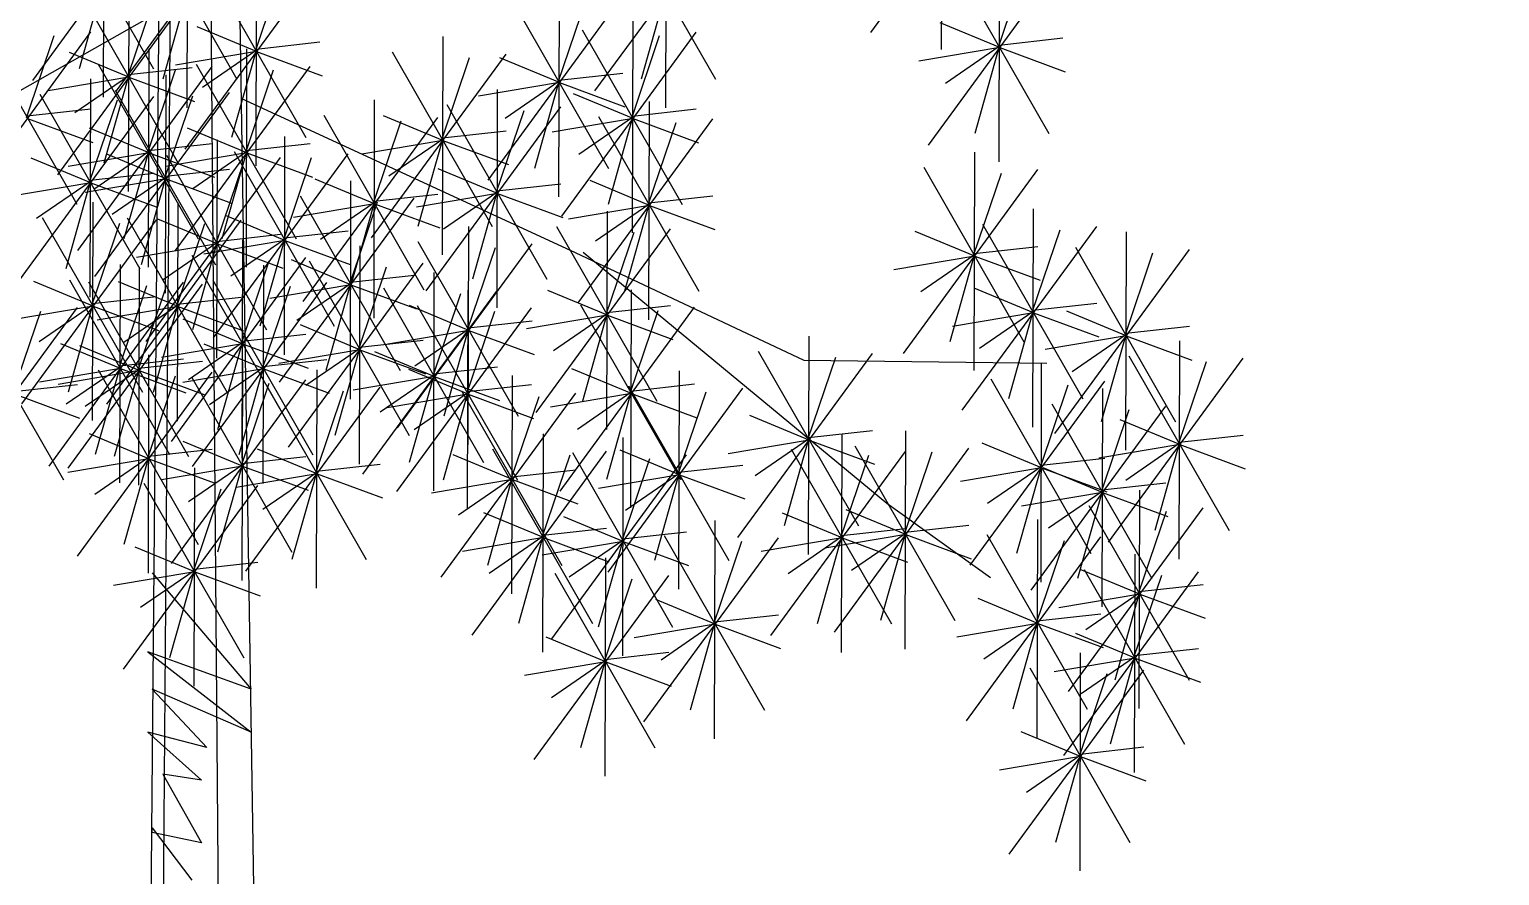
# Model space of a CAD drawing. Header units: millimetres. Extents: x 2478 to 18835, y -4183 to 1193.
# Drawn here: x 2727.3 to 3061.7, y 30.3 to 222.7 of the extents above; entities that cross this region are included whole.
import ezdxf

# ---------------------------------------------------------------- set-up
doc = ezdxf.new("R2010")
doc.units = ezdxf.units.MM
doc.layers.add('01', color=1, linetype='Continuous')

# ---------------------------------------------------------------- blocks, each defined once
blk = doc.blocks.new('LEAF')
for p, q in [((-4.95, -0.83), (-8.88, -3.28)), ((-0.24, -0.12), (-4.95, -0.83)), ((-1.87, -2.03), (-3.68, -4.64)), ((0.67, -2.24), (-0.12, -0.12)), ((-8.88, -4.04), (-6.59, -5.29)), ((0.55, -7.19), (0.67, -2.24)), ((-6.59, -5.29), (-3.8, -4.75)), ((-3.68, -4.64), (-3.93, -7.63)), ((-3.93, -7.63), (-2.47, -9.92)), ((-2.47, -9.92), (0.55, -7.19))]:
    blk.add_line(p, q)
blk = doc.blocks.new('LEAF-2')
at = {"xscale": -1, "rotation": 11.53269008712942}
blk.add_blockref('LEAF', (2.97, -2.38), dxfattribs=at)
for p in [(-18.53, -5.56), (-4.37, -9.88)]:
    blk.add_blockref('LEAF', p)
at = {"rotation": 52.43887045819142}
blk.add_blockref('LEAF', (0.4, -9.87), dxfattribs=at)
blk = doc.blocks.new('Árvore40e')
at = {"xscale": -0.01624715812795894, "yscale": 0.0162471581279533, "zscale": 0.0162471581279533, "rotation": 320.8332289453655}
for p in [(-2.3089, 4.2651, -96), (-2.2524, 3.4132, -96)]:
    blk.add_blockref('LEAF-2', p, dxfattribs=at)
blk = doc.blocks.new('Árvore22')
for p, q in [((1.4729, 4.8606), (1.4716, 4.3643)), ((1.3114, 4.4026), (1.6174, 4.8209)), ((-0.4327, 4.752), (-0.434, 4.2557)), ((-0.5478, 4.7176), (-0.3201, 4.3205)), ((-0.2426, 4.728), (-0.2439, 4.2317)), ((0.8458, 4.7282), (0.8444, 4.2319)), ((-0.5943, 4.294), (-0.2883, 4.7123)), ((-0.4042, 4.2701), (-0.0982, 4.6883)), ((-0.3577, 4.6936), (-0.13, 4.2965)), ((0.6842, 4.2702), (0.9902, 4.6885)), ((0.7307, 4.6938), (0.9584, 4.2967)), ((-0.0859, 4.5957), (-0.0873, 4.0994)), ((1.6041, 4.6048), (1.6027, 4.1085)), ((-0.2475, 4.1377), (0.0585, 4.556)), ((-0.201, 4.5613), (0.0267, 4.1642)), ((-0.0881, 4.3606), (-0.0247, 4.548)), ((1.4425, 4.1468), (1.7485, 4.5651)), ((1.489, 4.5704), (1.7167, 4.1733)), ((1.6019, 4.3697), (1.6653, 4.5571)), ((-0.4333, 4.518), (-0.489, 4.3205)), ((-0.3762, 4.5375), (-0.3775, 4.0412)), ((0.6027, 4.5253), (0.6014, 4.029)), ((-0.5378, 4.0795), (-0.2318, 4.4978)), ((-0.4913, 4.5031), (-0.2636, 4.106)), ((-0.3784, 4.3025), (-0.315, 4.4899)), ((-0.2432, 4.4941), (-0.2989, 4.2965)), ((0.4412, 4.0673), (0.7472, 4.4856)), ((0.4877, 4.4909), (0.7153, 4.0938)), ((0.8451, 4.4942), (0.7895, 4.2967)), ((0.6006, 4.2902), (0.6639, 4.4776)), ((-0.0853, 4.3594), (-0.2206, 4.4157)), ((0.7701, 4.4434), (0.7687, 3.9471)), ((1.6047, 4.3685), (1.4694, 4.4248)), ((-0.7684, 3.986), (-0.4624, 4.4042)), ((-0.7219, 4.4095), (-0.4942, 4.0124)), ((-0.609, 4.2089), (-0.5456, 4.3963)), ((-0.0865, 4.3652), (0.0585, 4.3813)), ((0.3379, 4.3937), (0.3365, 3.8974)), ((0.6085, 3.9855), (0.9145, 4.4037)), ((0.655, 4.409), (0.8827, 4.0119)), ((0.7679, 4.2084), (0.8313, 4.3958)), ((1.6034, 4.3743), (1.7485, 4.3904)), ((-0.3756, 4.3013), (-0.5109, 4.3575)), ((-0.3307, 4.3654), (-0.3321, 3.8691)), ((-0.0853, 4.3594), (-0.2695, 4.3283)), ((-0.0866, 4.3617), (-0.2083, 4.278)), ((-0.0866, 4.3617), (-0.1422, 4.1642)), ((-0.108, 4.3654), (-0.1093, 3.8691)), ((-0.0853, 4.3594), (0.0634, 4.3045)), ((0.1763, 3.9357), (0.4823, 4.354)), ((0.2228, 4.3593), (0.4505, 3.9622)), ((1.6047, 4.3685), (1.4205, 4.3374)), ((1.6034, 4.3708), (1.4817, 4.2871)), ((1.6034, 4.3708), (1.5478, 4.1733)), ((1.6047, 4.3685), (1.7534, 4.3136)), ((-0.4923, 3.9074), (-0.1863, 4.3257)), ((-0.4458, 4.331), (-0.2181, 3.9339)), ((-0.3768, 4.3071), (-0.2318, 4.3231)), ((-0.3329, 4.1303), (-0.2695, 4.3177)), ((-0.2695, 3.9074), (0.0365, 4.3257)), ((-0.223, 4.331), (0.0047, 3.9339)), ((-0.1101, 4.1303), (-0.0468, 4.3177)), ((0.3357, 4.1586), (0.3991, 4.346)), ((0.6034, 4.289), (0.4681, 4.3453)), ((-0.3756, 4.3013), (-0.5598, 4.2701)), ((-0.3768, 4.3035), (-0.4986, 4.2199)), ((-0.4633, 4.2975), (-0.4646, 3.8011)), ((-0.3768, 4.3035), (-0.4325, 4.106)), ((-0.3756, 4.3013), (-0.2269, 4.2463)), ((-0.2917, 4.3064), (-0.293, 3.8101)), ((0.6034, 4.289), (0.4191, 4.2579)), ((0.6021, 4.2913), (0.4803, 4.2076)), ((0.6021, 4.2913), (0.5464, 4.0938)), ((0.6021, 4.2948), (0.7472, 4.3108)), ((0.6034, 4.289), (0.7521, 4.2341)), ((-0.6249, 3.8395), (-0.3189, 4.2577)), ((-0.5784, 4.263), (-0.3507, 3.8659)), ((-0.4655, 4.0624), (-0.4021, 4.2498)), ((-0.4532, 3.8484), (-0.1472, 4.2667)), ((-0.4067, 4.272), (-0.1791, 3.8749)), ((-0.2938, 4.0714), (-0.2305, 4.2588)), ((0.1823, 4.2497), (0.181, 3.7534)), ((0.4619, 4.2733), (0.4606, 3.777)), ((0.7707, 4.2072), (0.6354, 4.2634)), ((-0.6075, 4.2135), (-0.4624, 4.2295)), ((0.0673, 4.2153), (0.2949, 3.8182)), ((0.3385, 4.1574), (0.2032, 4.2137)), ((0.3003, 3.8154), (0.6063, 4.2336)), ((0.3469, 4.2389), (0.5745, 3.8418)), ((0.4597, 4.0383), (0.5231, 4.2257)), ((0.7694, 4.213), (0.9145, 4.229)), ((0.8076, 4.2461), (0.8062, 3.7498)), ((-0.6062, 4.2077), (-0.4575, 4.1527)), ((-0.3301, 4.1291), (-0.4654, 4.1854)), ((-0.1073, 4.1291), (-0.2426, 4.1854)), ((0.0208, 3.7917), (0.3268, 4.21)), ((0.1802, 4.0146), (0.2435, 4.202)), ((0.7707, 4.2072), (0.5865, 4.1761)), ((0.646, 3.7881), (0.952, 4.2064)), ((0.7694, 4.2094), (0.6477, 4.1258)), ((0.6925, 4.2117), (0.9202, 3.8146)), ((0.7694, 4.2094), (0.7138, 4.0119)), ((0.7707, 4.2072), (0.9194, 4.1522)), ((0.8054, 4.0111), (0.8688, 4.1985)), ((-0.3313, 4.1349), (-0.1863, 4.1509)), ((-0.1752, 4.1585), (-0.1766, 3.6622)), ((-0.1086, 4.1349), (0.0365, 4.1509)), ((-0.0217, 4.1665), (-0.023, 3.6702)), ((0.3385, 4.1574), (0.1543, 4.1263)), ((0.3372, 4.1597), (0.2155, 4.076)), ((0.3372, 4.1597), (0.2816, 3.9622)), ((0.3372, 4.1632), (0.4823, 4.1792)), ((0.3385, 4.1574), (0.4872, 4.1025)), ((-0.4627, 4.0612), (-0.5979, 4.1174)), ((-0.3301, 4.1291), (-0.5143, 4.098)), ((-0.3314, 4.1314), (-0.4531, 4.0477)), ((-0.291, 4.0702), (-0.4263, 4.1264)), ((-0.3314, 4.1314), (-0.387, 3.9339)), ((-0.3368, 3.7005), (-0.0308, 4.1188)), ((-0.3301, 4.1291), (-0.1814, 4.0742)), ((-0.1073, 4.1291), (-0.2916, 4.098)), ((-0.2903, 4.1241), (-0.0626, 3.727)), ((-0.1086, 4.1314), (-0.2304, 4.0477)), ((-0.1832, 3.7086), (0.1228, 4.1268)), ((-0.1086, 4.1314), (-0.1643, 3.9339)), ((-0.1367, 4.1321), (0.0909, 3.735)), ((-0.1073, 4.1291), (0.0414, 4.0742)), ((-0.0238, 3.9315), (0.0395, 4.1189)), ((1.5473, 4.1308), (1.546, 3.6345)), ((-0.4639, 4.067), (-0.3189, 4.083)), ((-0.2923, 4.076), (-0.1472, 4.092)), ((-0.1774, 3.9235), (-0.114, 4.1109)), ((0.4626, 4.0371), (0.3273, 4.0933)), ((1.3857, 3.6728), (1.6917, 4.0911)), ((1.4323, 4.0964), (1.6599, 3.6993)), ((1.5451, 3.8957), (1.6085, 4.0831)), ((-0.4627, 4.0612), (-0.6469, 4.0301)), ((-0.4639, 4.0635), (-0.5857, 3.9798)), ((-0.4639, 4.0635), (-0.5196, 3.8659)), ((-0.291, 4.0702), (-0.4753, 4.039)), ((-0.4627, 4.0612), (-0.314, 4.0063)), ((-0.2923, 4.0724), (-0.4141, 3.9888)), ((-0.2923, 4.0724), (-0.348, 3.8749)), ((-0.291, 4.0702), (-0.1423, 4.0152)), ((0.183, 4.0134), (0.0477, 4.0697)), ((0.1285, 4.0657), (0.1272, 3.5694)), ((0.4613, 4.0429), (0.6063, 4.0589)), ((0.8082, 4.0099), (0.6729, 4.0661)), ((-0.4577, 4.0169), (-0.459, 3.5206)), ((-0.2646, 4.0159), (-0.266, 3.5196)), ((-0.033, 3.6077), (0.273, 4.026)), ((0.183, 4.0134), (-0.0013, 3.9823)), ((0.0135, 4.0313), (0.2412, 3.6342)), ((0.1817, 4.0157), (0.0599, 3.932)), ((0.1817, 4.0157), (0.126, 3.8182)), ((0.1264, 3.8306), (0.1897, 4.018)), ((0.1817, 4.0192), (0.3268, 4.0352)), ((0.183, 4.0134), (0.3317, 3.9585)), ((0.4626, 4.0371), (0.2783, 4.006)), ((0.4613, 4.0393), (0.3395, 3.9557)), ((0.4613, 4.0393), (0.4056, 3.8418)), ((0.4626, 4.0371), (0.6112, 3.9821)), ((0.8069, 4.0157), (0.952, 4.0317)), ((-0.5728, 3.9825), (-0.3451, 3.5854)), ((-0.3797, 3.9815), (-0.152, 3.5844)), ((-0.021, 3.9303), (-0.1563, 3.9865)), ((0.8082, 4.0099), (0.624, 3.9787)), ((0.8069, 4.0121), (0.6852, 3.9284)), ((0.7119, 3.9965), (0.7106, 3.5002)), ((0.8069, 4.0121), (0.7512, 3.8146)), ((0.8082, 4.0099), (0.9569, 3.9549)), ((1.6809, 4.0019), (1.6795, 3.5056)), ((-0.6193, 3.559), (-0.3133, 3.9772)), ((-0.4599, 3.7819), (-0.3965, 3.9693)), ((-0.4262, 3.558), (-0.1202, 3.9762)), ((-0.1746, 3.9223), (-0.3099, 3.9785)), ((-0.2668, 3.7809), (-0.2034, 3.9683)), ((-0.0223, 3.9361), (0.1228, 3.9521)), ((0.3967, 3.9619), (0.3953, 3.4656)), ((0.5503, 3.5386), (0.8563, 3.9568)), ((0.5968, 3.9621), (0.8245, 3.565)), ((0.7097, 3.7615), (0.7731, 3.9489)), ((1.548, 3.8945), (1.4127, 3.9508)), ((1.5193, 3.5439), (1.8253, 3.9622)), ((1.5658, 3.9675), (1.7935, 3.5704)), ((1.6787, 3.7668), (1.7421, 3.9542)), ((1.8919, 3.9495), (1.8906, 3.4532)), ((-0.1746, 3.9223), (-0.3588, 3.8911)), ((-0.1759, 3.9245), (-0.2976, 3.8408)), ((-0.1759, 3.9245), (-0.2315, 3.727)), ((-0.021, 3.9303), (-0.2053, 3.8992)), ((-0.1759, 3.9281), (-0.0308, 3.9441)), ((-0.1746, 3.9223), (-0.0259, 3.8673)), ((-0.0223, 3.9325), (-0.1441, 3.8489)), ((-0.1178, 3.9312), (-0.1191, 3.4349)), ((-0.0223, 3.9325), (-0.078, 3.735)), ((-0.021, 3.9303), (0.1277, 3.8753)), ((0.1491, 3.918), (0.1478, 3.4217)), ((0.2351, 3.504), (0.5411, 3.9222)), ((0.2816, 3.9275), (0.5093, 3.5304)), ((0.3945, 3.7269), (0.4579, 3.9143)), ((1.5467, 3.9003), (1.6917, 3.9164)), ((1.7769, 3.9151), (2.0046, 3.518)), ((-0.2793, 3.4732), (0.0267, 3.8915)), ((-0.2328, 3.8968), (-0.0051, 3.4997)), ((-0.1199, 3.6962), (-0.0565, 3.8836)), ((0.1292, 3.8295), (-0.0061, 3.8857)), ((0.034, 3.8836), (0.2617, 3.4865)), ((1.548, 3.8945), (1.3637, 3.8634)), ((1.5467, 3.8968), (1.4249, 3.8131)), ((1.5467, 3.8968), (1.491, 3.6993)), ((1.548, 3.8945), (1.6966, 3.8396)), ((1.7304, 3.4915), (2.0364, 3.9098)), ((1.8898, 3.7144), (1.9531, 3.9019)), ((-0.3959, 3.8752), (-0.3973, 3.3789)), ((-0.3528, 3.8703), (-0.3541, 3.374)), ((-0.0698, 3.8742), (-0.0711, 3.3778)), ((-0.0125, 3.46), (0.2935, 3.8783)), ((0.1279, 3.8352), (0.273, 3.8513)), ((0.1469, 3.6829), (0.2103, 3.8703)), ((0.318, 3.8571), (0.3167, 3.3608)), ((-0.457, 3.7807), (-0.5923, 3.8369)), ((-0.5575, 3.4173), (-0.2515, 3.8355)), ((-0.5143, 3.4124), (-0.2083, 3.8306)), ((-0.511, 3.8408), (-0.2833, 3.4437)), ((-0.4678, 3.8359), (-0.2402, 3.4388)), ((-0.264, 3.7797), (-0.3993, 3.8359)), ((-0.3981, 3.6402), (-0.3347, 3.8276)), ((-0.3549, 3.6353), (-0.2916, 3.8227)), ((-0.2314, 3.4162), (0.0746, 3.8344)), ((-0.1848, 3.8397), (0.0428, 3.4427)), ((-0.072, 3.6391), (-0.0086, 3.8265)), ((0.1292, 3.8295), (-0.0551, 3.7983)), ((0.1279, 3.8317), (0.0061, 3.748)), ((0.1279, 3.8317), (0.0722, 3.6342)), ((0.1292, 3.8295), (0.2779, 3.7745)), ((0.1564, 3.3991), (0.4624, 3.8174)), ((0.2029, 3.8227), (0.4306, 3.4256)), ((0.3952, 3.8169), (0.3938, 3.3206)), ((0.7126, 3.7603), (0.5773, 3.8165)), ((0.7665, 3.8182), (0.7652, 3.3219)), ((1.6815, 3.7656), (1.5462, 3.8219)), ((-0.7526, 3.7829), (-0.5249, 3.3858)), ((-0.457, 3.7807), (-0.6413, 3.7496)), ((-0.4583, 3.7829), (-0.5801, 3.6993)), ((-0.4583, 3.7829), (-0.514, 3.5854)), ((-0.4583, 3.7865), (-0.3133, 3.8025)), ((-0.457, 3.7807), (-0.3084, 3.7257)), ((-0.264, 3.7797), (-0.4482, 3.7486)), ((-0.2653, 3.7819), (-0.387, 3.6983)), ((-0.2653, 3.7819), (-0.3209, 3.5844)), ((-0.2653, 3.7855), (-0.1202, 3.8015)), ((-0.264, 3.7797), (-0.1153, 3.7247)), ((0.3973, 3.7257), (0.262, 3.7819)), ((0.2801, 3.7825), (0.5078, 3.3854)), ((0.3158, 3.622), (0.3792, 3.8094)), ((0.6049, 3.3602), (0.9109, 3.7785)), ((0.6515, 3.7838), (0.8791, 3.3867)), ((0.7113, 3.7661), (0.8563, 3.7821)), ((1.6802, 3.7714), (1.8253, 3.7875)), ((-0.7991, 3.3593), (-0.4931, 3.7776)), ((-0.6397, 3.5823), (-0.5763, 3.7697)), ((-0.1171, 3.695), (-0.2524, 3.7512)), ((0.2336, 3.359), (0.5396, 3.7772)), ((0.393, 3.5819), (0.4564, 3.7693)), ((0.396, 3.7315), (0.5411, 3.7475)), ((0.7126, 3.7603), (0.5283, 3.7292)), ((0.7113, 3.7625), (0.5895, 3.6789)), ((0.7113, 3.7625), (0.6556, 3.565)), ((0.7126, 3.7603), (0.8612, 3.7053)), ((0.7643, 3.5832), (0.8277, 3.7706)), ((1.6815, 3.7656), (1.4973, 3.7345)), ((1.6802, 3.7679), (1.5585, 3.6842)), ((1.6802, 3.7679), (1.6246, 3.5704)), ((1.6815, 3.7656), (1.8302, 3.7107)), ((1.8926, 3.7133), (1.7573, 3.7695)), ((-0.1184, 3.7008), (0.0267, 3.7168)), ((0.1497, 3.6817), (0.0144, 3.738)), ((0.3973, 3.7257), (0.2131, 3.6946)), ((0.396, 3.7279), (0.2743, 3.6443)), ((0.396, 3.7279), (0.3404, 3.5304)), ((0.3973, 3.7257), (0.546, 3.6707)), ((1.1706, 3.7125), (1.1693, 3.2162)), ((1.8926, 3.7133), (1.7083, 3.6821)), ((1.8913, 3.7155), (1.7695, 3.6318)), ((1.8913, 3.7155), (1.8356, 3.518)), ((1.8913, 3.719), (2.0364, 3.7351)), ((1.8926, 3.7133), (2.0413, 3.6583)), ((-0.3953, 3.639), (-0.5306, 3.6952)), ((-0.3521, 3.6341), (-0.4874, 3.6903)), ((-0.1171, 3.695), (-0.3014, 3.6638)), ((-0.1184, 3.6972), (-0.2402, 3.6136)), ((-0.0691, 3.6379), (-0.2044, 3.6941)), ((-0.1184, 3.6972), (-0.1741, 3.4997)), ((-0.1171, 3.695), (0.0316, 3.64)), ((0.1497, 3.6817), (-0.0345, 3.6506)), ((0.1485, 3.684), (0.0267, 3.6003)), ((0.1485, 3.684), (0.0928, 3.4865)), ((0.1485, 3.6875), (0.2935, 3.7036)), ((0.1497, 3.6817), (0.2984, 3.6268)), ((1.0555, 3.6781), (1.2832, 3.281)), ((2.0136, 3.7022), (2.0122, 3.2059)), ((-0.3966, 3.6448), (-0.2515, 3.6608)), ((-0.3534, 3.6399), (-0.2083, 3.6559)), ((-0.3309, 3.6703), (-0.3322, 3.174)), ((-0.1178, 3.6533), (-0.1191, 3.1569)), ((-0.0704, 3.6437), (0.0746, 3.6597)), ((0.3187, 3.6209), (0.1834, 3.6771)), ((1.009, 3.2545), (1.315, 3.6728)), ((1.1684, 3.4775), (1.2318, 3.6649)), ((1.6993, 3.6496), (1.6979, 3.1533)), ((1.852, 3.2443), (2.158, 3.6625)), ((1.8985, 3.6678), (2.1262, 3.2707)), ((2.0114, 3.4672), (2.0748, 3.6546)), ((-0.3953, 3.639), (-0.5795, 3.6079)), ((-0.3521, 3.6341), (-0.5364, 3.603)), ((-0.3966, 3.6412), (-0.5183, 3.5576)), ((-0.4925, 3.2123), (-0.1865, 3.6306)), ((-0.3534, 3.6363), (-0.4752, 3.5527)), ((-0.3966, 3.6412), (-0.4523, 3.4437)), ((-0.4459, 3.6359), (-0.2183, 3.2388)), ((-0.3534, 3.6363), (-0.4091, 3.4388)), ((-0.3953, 3.639), (-0.2466, 3.584)), ((-0.3521, 3.6341), (-0.2034, 3.5791)), ((-0.3331, 3.4352), (-0.2697, 3.6226)), ((-0.2793, 3.1953), (0.0267, 3.6136)), ((-0.0691, 3.6379), (-0.2534, 3.6068)), ((-0.2328, 3.6188), (-0.0051, 3.2218)), ((-0.0704, 3.6402), (-0.1922, 3.5565)), ((-0.0704, 3.6402), (-0.1261, 3.4427)), ((-0.0691, 3.6379), (0.0795, 3.583)), ((0.0514, 3.6359), (0.05, 3.1396)), ((0.3187, 3.6209), (0.1344, 3.5897)), ((0.3174, 3.6231), (0.1956, 3.5394)), ((0.3958, 3.5807), (0.2605, 3.6369)), ((0.3174, 3.6231), (0.2617, 3.4256)), ((0.3174, 3.6266), (0.4624, 3.6427)), ((0.3187, 3.6209), (0.4673, 3.5659)), ((0.4959, 3.6229), (0.4946, 3.1266)), ((0.7672, 3.582), (0.6319, 3.6382)), ((0.8758, 3.6337), (0.8745, 3.1374)), ((1.5842, 3.6152), (1.8119, 3.2181)), ((-0.6381, 3.5869), (-0.4931, 3.6029)), ((-0.6368, 3.5811), (-0.4882, 3.5261)), ((-0.1199, 3.4182), (-0.0565, 3.6056)), ((-0.1102, 3.1779), (0.1958, 3.5962)), ((-0.0637, 3.6015), (0.164, 3.2044)), ((0.0492, 3.4009), (0.1126, 3.5883)), ((0.3958, 3.5807), (0.2116, 3.5496)), ((0.3946, 3.5829), (0.2728, 3.4993)), ((0.3343, 3.1649), (0.6403, 3.5832)), ((0.3946, 3.5829), (0.3389, 3.3854)), ((0.3808, 3.5885), (0.6085, 3.1914)), ((0.3946, 3.5865), (0.5396, 3.6025)), ((0.3958, 3.5807), (0.5445, 3.5257)), ((0.7672, 3.582), (0.5829, 3.5508)), ((0.7659, 3.5842), (0.6441, 3.5006)), ((0.7659, 3.5842), (0.7102, 3.3867)), ((0.7142, 3.1757), (1.0202, 3.594)), ((0.7607, 3.5993), (0.9884, 3.2022)), ((0.7659, 3.5878), (0.9109, 3.6038)), ((0.7672, 3.582), (0.9158, 3.527)), ((0.8736, 3.3986), (0.937, 3.5861)), ((1.5377, 3.1916), (1.8437, 3.6099)), ((1.6971, 3.4145), (1.7605, 3.6019)), ((1.8381, 3.5934), (1.8368, 3.0971)), ((0.4937, 3.3879), (0.5571, 3.5753)), ((1.6765, 3.1354), (1.9825, 3.5537)), ((1.723, 3.559), (1.9507, 3.1619)), ((1.8359, 3.3584), (1.8993, 3.5458)), ((1.1713, 3.4763), (1.036, 3.5325)), ((2.0142, 3.466), (1.8789, 3.5222)), ((-0.3302, 3.434), (-0.4655, 3.4903)), ((0.5662, 3.4907), (0.5649, 2.9944)), ((0.7478, 3.4821), (0.7465, 2.9858)), ((1.17, 3.4785), (1.0482, 3.3949)), ((1.17, 3.4785), (1.1143, 3.281)), ((1.17, 3.4821), (1.315, 3.4981)), ((1.2456, 3.49), (1.2443, 2.9937)), ((1.3902, 3.4975), (1.3888, 3.0012)), ((2.013, 3.4718), (2.158, 3.4878)), ((-0.3315, 3.4398), (-0.1865, 3.4559)), ((-0.1171, 3.417), (-0.2524, 3.4732)), ((0.052, 3.3997), (-0.0833, 3.4559)), ((0.4047, 3.0327), (0.7107, 3.451)), ((0.4512, 3.4563), (0.6788, 3.0592)), ((0.6328, 3.4477), (0.8605, 3.0506)), ((0.8764, 3.3975), (0.7412, 3.4537)), ((1.1713, 3.4763), (0.987, 3.4451)), ((1.0841, 3.032), (1.3901, 3.4503)), ((1.1306, 3.4556), (1.3582, 3.0585)), ((1.1713, 3.4763), (1.3199, 3.4213)), ((1.2286, 3.0396), (1.5346, 3.4578)), ((1.2751, 3.4631), (1.5028, 3.066)), ((1.388, 3.2625), (1.4514, 3.4499)), ((1.6999, 3.4133), (1.5646, 3.4696)), ((2.0142, 3.466), (1.83, 3.4349)), ((2.0129, 3.4682), (1.8912, 3.3846)), ((2.0129, 3.4682), (1.9573, 3.2707)), ((2.0142, 3.466), (2.1629, 3.411)), ((-0.3302, 3.434), (-0.5145, 3.4029)), ((-0.3315, 3.4363), (-0.4533, 3.3526)), ((-0.3315, 3.4363), (-0.3872, 3.2388)), ((-0.3302, 3.434), (-0.1816, 3.3791)), ((-0.1171, 3.417), (-0.3014, 3.3859)), ((-0.1184, 3.4193), (-0.2402, 3.3356)), ((-0.2269, 3.413), (-0.2282, 2.9167)), ((-0.1184, 3.4193), (-0.1741, 3.2218)), ((-0.1184, 3.4228), (0.0267, 3.4388)), ((-0.1171, 3.417), (0.0316, 3.3621)), ((0.0507, 3.4055), (0.1958, 3.4215)), ((0.4966, 3.3867), (0.3613, 3.4429)), ((0.564, 3.2557), (0.6274, 3.4431)), ((0.5863, 3.0241), (0.8923, 3.4424)), ((0.7457, 3.247), (0.809, 3.4344)), ((0.8752, 3.4032), (1.0202, 3.4193)), ((1.2435, 3.2549), (1.3068, 3.4423)), ((1.6999, 3.4133), (1.5157, 3.3822)), ((1.6987, 3.4156), (1.5769, 3.3319)), ((1.6987, 3.4156), (1.643, 3.2181)), ((1.6987, 3.4191), (1.8437, 3.4351)), ((1.6999, 3.4133), (1.8486, 3.3584)), ((1.8387, 3.3572), (1.7034, 3.4134)), ((-0.3419, 3.3786), (-0.1142, 2.9815)), ((0.052, 3.3997), (-0.1322, 3.3685)), ((0.0507, 3.4019), (-0.071, 3.3182)), ((0.0507, 3.4019), (-0.0049, 3.2044)), ((0.052, 3.3997), (0.2007, 3.3447)), ((0.4966, 3.3867), (0.3123, 3.3555)), ((0.4953, 3.3889), (0.3735, 3.3052)), ((0.4953, 3.3889), (0.4396, 3.1914)), ((0.4953, 3.3925), (0.6403, 3.4085)), ((0.4966, 3.3867), (0.6452, 3.3317)), ((0.8764, 3.3975), (0.6922, 3.3663)), ((0.8752, 3.3997), (0.7534, 3.316)), ((0.8752, 3.3997), (0.8195, 3.2022)), ((0.8764, 3.3975), (1.0251, 3.3425)), ((1.8375, 3.363), (1.9825, 3.379)), ((-0.3884, 2.9551), (-0.0824, 3.3733)), ((-0.229, 3.178), (-0.1657, 3.3654)), ((1.8387, 3.3572), (1.6545, 3.326)), ((1.8375, 3.3594), (1.7157, 3.2757)), ((1.8375, 3.3594), (1.7818, 3.1619)), ((1.8387, 3.3572), (1.9874, 3.3022)), ((1.9226, 3.3623), (1.9213, 2.866)), ((0.5669, 3.2545), (0.4316, 3.3107)), ((1.3908, 3.2613), (1.2555, 3.3175)), ((1.7611, 2.9043), (2.0671, 3.3226)), ((1.8076, 3.3279), (2.0352, 2.9308)), ((1.9205, 3.1273), (1.9838, 3.3147)), ((0.7485, 3.2458), (0.6132, 3.3021)), ((0.957, 3.2937), (0.9556, 2.7974)), ((1.2463, 3.2537), (1.111, 3.31)), ((1.3896, 3.2671), (1.5346, 3.2831)), ((1.6906, 3.2958), (1.6893, 2.7995)), ((0.5669, 3.2545), (0.3826, 3.2233)), ((0.5656, 3.2567), (0.4438, 3.173)), ((0.5656, 3.2567), (0.5099, 3.0592)), ((0.7485, 3.2458), (0.5642, 3.2147)), ((0.5656, 3.2603), (0.7107, 3.2763)), ((0.5669, 3.2545), (0.7156, 3.1995)), ((0.7472, 3.2481), (0.6254, 3.1644)), ((0.7472, 3.2481), (0.6915, 3.0506)), ((0.7472, 3.2516), (0.8923, 3.2677)), ((0.7485, 3.2458), (0.8972, 3.1909)), ((0.7954, 2.8358), (1.1014, 3.254)), ((0.8419, 3.2593), (1.0696, 2.8622)), ((0.9548, 3.0587), (1.0182, 3.2461)), ((1.2463, 3.2537), (1.062, 3.2226)), ((1.245, 3.256), (1.1232, 3.1723)), ((1.245, 3.256), (1.1893, 3.0585)), ((1.3908, 3.2613), (1.2066, 3.2302)), ((1.245, 3.2595), (1.3901, 3.2756)), ((1.2463, 3.2537), (1.395, 3.1988)), ((1.3896, 3.2635), (1.2678, 3.1799)), ((1.3896, 3.2635), (1.3339, 3.066)), ((1.3908, 3.2613), (1.5395, 3.2063)), ((1.529, 2.8379), (1.835, 3.2561)), ((1.5755, 3.2614), (1.8032, 2.8643)), ((1.6884, 3.0608), (1.7518, 3.2482)), ((-0.2262, 3.1768), (-0.3615, 3.233)), ((1.9121, 3.2168), (1.9108, 2.7205)), ((-0.2262, 3.1768), (-0.4105, 3.1457)), ((-0.2275, 3.179), (-0.3493, 3.0954)), ((-0.2275, 3.179), (-0.2832, 2.9815)), ((-0.2275, 3.1826), (-0.0824, 3.1986)), ((-0.2262, 3.1768), (-0.0775, 3.1218)), ((0.7078, 3.2082), (0.7065, 2.7119)), ((1.7506, 2.7589), (2.0566, 3.1771)), ((1.9233, 3.1261), (1.788, 3.1823)), ((1.7971, 3.1824), (2.0247, 2.7853)), ((0.5462, 2.7503), (0.8522, 3.1685)), ((0.5927, 3.1738), (0.8204, 2.7767)), ((0.7056, 2.9732), (0.769, 3.1606)), ((1.9099, 2.9818), (1.9733, 3.1692)), ((1.922, 3.1319), (2.0671, 3.1479)), ((0.9576, 3.0575), (0.8223, 3.1137)), ((1.6912, 3.0596), (1.5559, 3.1158)), ((1.9233, 3.1261), (1.739, 3.0949)), ((1.922, 3.1283), (1.8002, 3.0446)), ((1.922, 3.1283), (1.8663, 2.9308)), ((1.9233, 3.1261), (2.072, 3.0711)), ((0.9564, 3.0633), (1.1014, 3.0793)), ((1.69, 3.0654), (1.835, 3.0814)), ((0.9576, 3.0575), (0.7734, 3.0264)), ((0.9563, 3.0597), (0.8346, 2.9761)), ((0.9563, 3.0597), (0.9007, 2.8622)), ((0.9576, 3.0575), (1.1063, 3.0025)), ((1.6912, 3.0596), (1.507, 3.0285)), ((1.69, 3.0618), (1.5682, 2.9782)), ((1.69, 3.0618), (1.6343, 2.8643)), ((1.6912, 3.0596), (1.8399, 3.0046)), ((0.7085, 2.972), (0.5732, 3.0282)), ((1.9128, 2.9806), (1.7775, 3.0368)), ((0.7072, 2.9778), (0.8522, 2.9938)), ((1.9128, 2.9806), (1.7285, 2.9495)), ((1.7879, 2.9929), (1.7866, 2.4966)), ((1.9115, 2.9828), (1.7897, 2.8992)), ((1.9115, 2.9828), (1.8558, 2.7853)), ((1.9115, 2.9864), (2.0566, 3.0024)), ((1.9128, 2.9806), (2.0615, 2.9256)), ((0.7085, 2.972), (0.5242, 2.9409)), ((0.7072, 2.9742), (0.5854, 2.8906)), ((0.7072, 2.9742), (0.6515, 2.7767)), ((0.7085, 2.972), (0.8571, 2.917)), ((1.6264, 2.535), (1.9324, 2.9532)), ((1.6729, 2.9585), (1.9006, 2.5614)), ((1.7858, 2.7579), (1.8491, 2.9453)), ((1.7886, 2.7567), (1.6533, 2.8129)), ((1.7873, 2.7625), (1.9324, 2.7785)), ((1.7886, 2.7567), (1.6043, 2.7256)), ((1.7873, 2.7589), (1.6655, 2.6753)), ((1.7873, 2.7589), (1.7316, 2.5614)), ((1.7886, 2.7567), (1.9373, 2.7017))]:
    blk.add_line(p, q)
at = {"layer": '01'}
for p, q in [((-0.235, 10.5605), (-0.3161, 0)), ((-0.235, 10.2561), (-0.1538, 0)), ((-0.1494, 6.0631), (-0.0891, 2.2341)), ((-0.3328, 1.5239), (-0.2952, 5.7996)), ((-0.3071, 4.4499), (-1.114, 3.9923)), ((-0.1209, 4.2538), (0.6389, 3.9027)), ((0.6389, 3.9027), (1.159, 3.6581)), ((0.657, 3.9037), (1.3481, 3.3329)), ((1.159, 3.6581), (1.7119, 3.6508)), ((1.3481, 3.3329), (1.5834, 3.164)), ((-0.3231, 3.1747), (-0.0979, 2.9099)), ((-0.3329, 2.9946), (-0.0979, 2.812)), ((-0.0979, 2.9099), (-0.3329, 2.9946)), ((-0.3231, 2.9099), (-0.1983, 2.7776)), ((-0.0979, 2.812), (-0.3231, 2.9099)), ((-0.3329, 2.812), (-0.2105, 2.7034)), ((-0.1983, 2.7776), (-0.3329, 2.812)), ((-0.2986, 2.7167), (-0.2105, 2.5605)), ((-0.2105, 2.7034), (-0.2986, 2.7167)), ((-0.3231, 2.5949), (-0.2325, 2.4758)), ((-0.3231, 2.5843), (-0.3231, 2.5949)), ((-0.2105, 2.5605), (-0.3231, 2.5843))]:
    blk.add_line(p, q, dxfattribs=at)

msp = doc.modelspace()

# ---------------------------------------------------------------- block references
at = {"color": 1, "xscale": 100, "yscale": 100}
for name, p in [('Árvore22', (2787.5, -218.29)), ('Árvore40e', (3320.56, -175.28))]:
    msp.add_blockref(name, p, dxfattribs=at)

doc.saveas('drawing.dxf')
